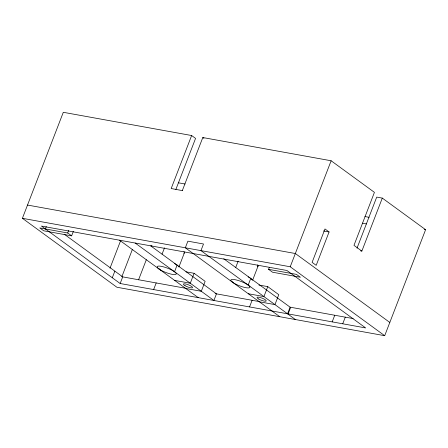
<?xml version="1.0" encoding="UTF-8"?>
<svg xmlns="http://www.w3.org/2000/svg" width="448" height="448" viewBox="0 0 448 448"><rect width="100%" height="100%" fill="white"/><g stroke="black" fill="none" stroke-linecap="round" stroke-linejoin="round"><path stroke-width="0.67" d="M357.017 248.164L376.723 197.092L382.301 198.1L425.6 229.69L384.698 335.698L116.872 287.235L22.4 218.31L63.302 112.302L191.638 135.526L195.574 138.398L175.868 189.47M45.366 228.945L46.295 226.537M73.382 231.302L71.624 235.855L67.687 232.982L68.69 230.384M110.012 268.184L120.775 240.29M112.286 277.766L114.839 271.141M121.822 276.797L132.334 249.558M120.159 283.511L41.434 226.072L286.938 270.497L365.663 327.936L120.159 283.511L122.713 276.881L64.232 234.214M191.638 135.526L171.186 188.53L182.549 190.635M138.561 279.826L146.322 259.722M151.323 246.747L151.827 245.448M182.342 190.546L202.798 137.542L331.128 160.765L374.427 192.36L353.976 245.358L361.85 251.104L382.301 198.1M162.058 254.167L164.506 247.828M158.911 268.923L159.068 268.514M153.636 289.565L156.19 282.94M174.535 271.751L177.089 265.126M178.942 266.924L184.324 252.98M185.965 271.83L194.113 273.302L190.277 283.242L174.653 280.414M235.71 267.495L238.157 261.156M232.562 282.251L232.719 281.842M248.186 285.079L250.74 278.454M252.594 280.252L257.975 266.308M249.547 306.925L252.101 300.294M268.554 269.332L296.453 274.378L300.39 277.25L272.49 272.205L268.554 269.332L269.304 267.394M258.933 285.034L267.764 286.63L263.928 296.57L248.31 293.742M384.698 335.698L290.226 266.773L331.128 160.765M287.549 313.802L290.102 307.171L353.136 318.578M288.12 313.908L290.674 307.283M329.084 231.958L316.198 265.345L312.105 262.36L324.99 228.967L329.084 231.958L323.506 230.944M332.186 321.877L334.74 315.252M342.726 323.786L345.285 317.156M178.226 182.767L185.108 184.01M364.924 216.552L369.057 217.297M424.228 229.443L425.6 229.69M362.37 223.177L366.498 223.927M360.606 250.88L361.85 251.104M27.513 205.055L295.338 253.523L389.81 322.448M22.4 218.31L290.226 266.773M67.687 232.982L39.788 227.931L43.725 230.804L71.624 235.855M122.713 276.881L186.407 288.411M215.096 293.602L259.56 301.644M185.679 288.456L201.298 291.284L205.134 281.344L194.113 273.302M259.33 301.784L274.954 304.612L278.785 294.672L267.764 286.63M202.798 137.542L203.918 138.365M223.748 258.765L290.119 307.182M295.422 319.542L200.95 250.617L203.504 243.992L187.886 241.164L185.326 247.794L279.798 316.714M150.662 245.846L216.451 293.843L213.898 300.474L135.173 243.034M119.549 240.206L198.274 297.646M183.926 251.602A10.209 2.313 21.1 0 1 183.792 253.277M257.583 264.93A10.209 2.313 21.1 0 1 257.443 266.605M248.164 276.875A10.209 2.313 21.1 0 1 252.224 279.838M174.513 263.547A10.209 2.313 21.1 0 1 178.746 266.818M160.602 270.015A10.209 2.313 21.1 0 0 176.142 274.182A10.209 2.313 21.1 0 0 163.419 266.823A10.209 2.313 21.1 0 0 160.602 270.015M234.254 283.343A10.209 2.313 21.1 0 0 249.794 287.51A10.209 2.313 21.1 0 0 237.07 280.151A10.209 2.313 21.1 0 0 234.254 283.343M185.024 285.69A4.928 1.114 21.1 0 0 192.528 287.7A4.928 1.114 21.1 0 0 186.385 284.15A4.928 1.114 21.1 0 0 185.024 285.69M258.675 299.018A4.928 1.114 21.1 0 0 266.179 301.028A4.928 1.114 21.1 0 0 260.036 297.478A4.928 1.114 21.1 0 0 258.675 299.018"/></g></svg>
